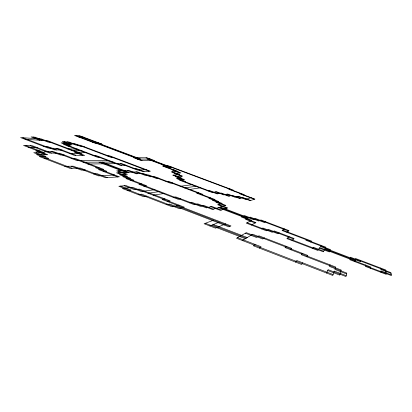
<?xml version="1.0" encoding="UTF-8"?>
<svg xmlns="http://www.w3.org/2000/svg" width="412" height="412" viewBox="0 0 412 412"><rect width="100%" height="100%" fill="white"/><g stroke="black" fill="none" stroke-linecap="round" stroke-linejoin="round"><path stroke-width="0.62" d="M370.527 268.356L370.558 266.94L319.619 247.524L317.832 250.439L286.86 238.61L289.09 236.586M365.408 264.978L365.31 266.368L386.255 274.356L385.74 269.973L355.597 258.504L355.031 261.728M360.593 260.405L360.433 261.697L320.299 246.412L320.963 245.325M326.639 273.084L328.055 269.633L345.992 276.55L346.796 273.089L329.389 266.394L330.027 264.844M302.774 262.841L301.661 264.463L253.292 245.753L255.136 244.44M306.889 256.841L307.841 255.445L252.644 234.243L242.395 240.52M312.636 248.457L313.434 247.298L323.698 251.212M295.553 262.099L296.758 260.518L333.102 274.557M302.259 253.303L301.224 254.662L341.213 270.035L339.74 275.118L327.71 270.478M310.782 242.117L311.56 241.092L282.632 230.092M306.713 239.248L305.869 240.248L330.532 249.636L329.425 251.969L319.269 248.096M290.537 249.667L291.717 248.395L258.911 235.803L256.429 237.436L245.382 233.187M286.211 246.283L284.955 247.524L335.728 267.038L334.889 269.433L346.6 273.939M291.99 240.572L294.091 238.491L274.165 230.895L272.214 232.286L247.097 222.696M286.891 232.363L288.997 230.607L260.909 219.936L258.829 221.038L244.677 215.656L241.427 217.047L255.929 222.573L251.299 225.024M259.277 248.065L261.033 246.716L237.554 237.647M279.13 232.79L277.899 233.733L262.851 227.99L261.399 228.881M284.29 228.815L282.066 230.524L325.877 247.195L323.368 251.82L287.427 238.095M264.344 237.889L262.779 239.001L246.299 232.667L236.503 238.244L332.788 275.458L334.312 271.086L346.198 275.669M265.565 221.702L264.241 222.454L250.141 217.093L245.444 219.256L255.183 222.969M225.58 223.85L215.533 228.16L204.105 223.747L213.725 220.152M209.811 225.951L219.117 222.222M251.181 197.667L245.531 199.387L237.688 196.436M243.034 195.02L244.306 194.685L146.033 157.796M240.582 193.285L239.274 193.609L254.358 199.269M179.102 205.166L172.113 206.773L118.847 186.265L125.876 185.555L141.301 191.477L154.927 189.664M189.324 202.817L191.714 202.266L206.448 207.895L211.711 206.402L221.296 210.053M210.712 197.899L208.802 198.337L222.197 203.42L217.608 204.728L226.852 208.24M166.726 204.697L169.651 204.069L228.918 226.858L230.962 225.92L162.045 199.449L164.949 198.914M232.466 190.643L233.831 190.349L168.451 165.82L162.41 165.969L180.868 172.906L173.982 173.349L181.671 176.243M167.267 201.453L170.099 200.891L139.385 189.103L134.492 189.7L124.156 185.73M180.703 198.785L178.159 199.29L138.839 184.246L141.867 183.943M200.932 194.768L202.92 194.371L168.348 181.27L165.979 181.512M230.143 188.969L228.748 189.247L254.94 199.078L250.099 200.659L238.383 196.251L234.845 197.188L226.878 194.186M173.2 197.394L175.806 196.915L200.402 206.314L203.734 205.428L213.473 209.147M198.563 192.723L196.529 193.099L218.633 201.483L215.867 202.215L224.931 205.655M208.081 190.972L209.863 190.643L218.036 193.728M146.924 196.194L143.664 196.709L122.323 188.49L132.669 187.342L184.329 207.169L178.921 208.508L141.64 194.165L138.308 194.649M153.176 195.211L164.697 193.398M188.825 189.602L200.793 187.718M148.032 193.238L159.805 191.528M184.478 187.949L196.715 186.178M180.137 186.306L192.646 184.638M127.638 190.54L131.114 190.112L120.639 186.085M143.711 186.111L146.682 185.781L122.725 176.624L127.468 176.326L118.136 172.762M172.638 182.897L170.316 183.155L148.722 174.966L144.772 175.218L136.058 171.907M183.505 181.687L185.539 181.46L177.495 178.427M130.712 180.405L133.818 180.152L119.598 174.719L127.447 174.281L118.296 170.795M158.574 178.128L156.076 178.334L143.108 173.411L136.243 173.792L127.401 170.429M114.644 174.992L98.55 175.888L73.264 166.175L64.782 166.33M93.467 173.936L97.278 173.756L107.326 177.613M174.446 170.079L172.479 170.171L179.915 172.968M103.294 171.392L106.78 171.253L59.761 153.274L49.43 153.032L30.375 145.73M146.306 169.677L137.232 170.038L120.325 163.626M85.325 169.981L81.329 170.11L71.188 166.211M132.994 168.431L135.703 168.343L144.102 171.526M166.088 167.354L172.025 167.159M99.05 167.581L95.496 167.669L119.459 176.836L105.498 177.727L80.314 168.055L69.947 168.317L39.171 156.462L46.062 156.55L36.102 152.718M125.948 165.197L120.211 165.305L61.069 142.856L74.711 143.633L110.983 157.358L113.841 157.394M87.838 164.012L121.756 163.61L142.799 171.588L150.406 171.222L109.824 155.875L106.919 155.824M83.131 162.21L113.161 162.05M108.917 160.438L76.534 160.412L53.076 151.441L44.651 151.199M44.264 158.429L48.827 158.455L33.774 152.667L45.109 152.929L25.817 145.529M71.822 158.61L75.654 158.635L103.762 169.378L98.483 169.553L117.796 176.944M137.186 159.047L150.653 159.14M100.461 157.23L97.299 157.188L63.469 144.344L72.126 144.797L63.973 141.707M64.411 155.056L60.415 154.984L51.011 151.384M93.04 155.571L96.248 155.628L121.674 165.279M69.448 153.501L82.045 153.8L47.622 140.708L25.132 139.328M40.268 151.075L35.767 150.947L45.578 154.716M86.206 152.394L74.17 152.049L82.946 155.391M62.356 150.133L54.544 149.865L22.799 137.742M71.6 150.442L81.993 150.797M28.325 147.285L37.327 147.635M67.259 148.794L77.791 149.201M43.353 146.291L47.462 146.471L56.532 149.937M67.666 145.936L71.142 146.106L62.845 142.954M84.295 146.739L81.118 146.584L69.061 142.022L62.238 141.599L70.431 144.71M51.891 142.331L48.07 142.114L35.149 137.191L31.085 136.913L39.789 140.224M92.731 142.315L98.216 142.67M78.126 136.815L83.878 137.278M148.516 159.125L170.084 167.226M147.434 159.12L169.1 167.257M163.44 165.943L178.128 171.464L171.186 171.85L182.645 176.161L175.594 176.738L183.541 179.735M78.877 135.816L140.703 159.073M250.723 200.453L242.946 197.528L239.547 198.496L227.64 194.011L223.747 194.902L215.641 191.848M95.502 142.495L139.544 159.068M75.968 135.574L142.104 160.464M172.206 171.794L179.802 174.652L172.69 175.167L184.54 179.637L179.436 180.152L212.206 192.528L216.48 191.683L228.583 196.246L232.332 195.319L240.242 198.301M173.74 175.09L181.594 178.051L176.439 178.52L217.191 193.908L221.316 193.027L229.35 196.055M149.17 171.284L80.309 145.23L75.453 144.972L67.383 141.919M137.649 173.715L128.853 170.372L116.709 170.856L125.918 174.369M218.545 204.46L227.738 207.952L220.327 210.367L210.687 206.69M288.477 231.034L255.553 218.52L253.359 219.601L220.363 207.045M102.253 162.107L128.905 172.247M100.621 162.117L127.421 172.319M219.416 207.334L247.839 218.154M33.13 137.052L41.782 140.348M98.968 162.127L125.923 172.391M218.453 207.627L251.856 220.348L246.268 223.103L266.466 230.818L268.536 229.453L293.576 239.001M391.039 273.352L380.786 269.448L380.688 268.052M324.97 248.874L355.262 260.415M391.276 274.84L380.894 270.88L380.997 272.353M75.808 155.262L57.896 148.428L47.936 148.042L20.6 137.598L41.416 138.957L84.681 155.422L73.969 155.226L55.95 148.356M51.551 153.084L32.605 145.827L23.494 145.431L47.782 154.752L36.452 154.552L72.079 168.266M176.367 205.794L229.948 226.384M213.431 224.504L247.262 237.539M212.242 224.978L246.314 238.115M205.372 223.278L245.356 238.703M350.473 257.227L349.886 259.766L391.4 275.597L390.921 272.62L350.473 257.227M225.812 205.387L212.432 209.461L197.755 203.858L194.289 204.713L125.902 178.566L130.619 178.221L116.519 172.839L137.438 171.84L150.452 176.784L154.284 176.506L215.121 199.573L212.309 200.263L225.812 205.387M154.201 160.469L140.935 160.464L133.447 157.642L147.11 157.811L154.201 160.469M101.816 144.025L96.398 143.695L74.49 135.45L80.309 135.939L101.816 144.025"/></g></svg>
